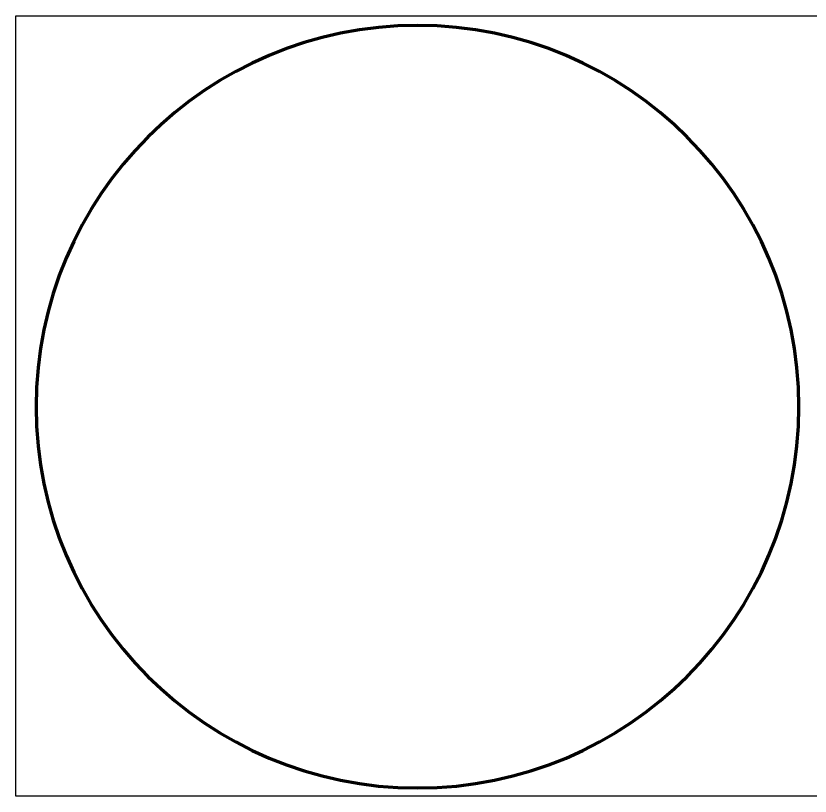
# Model space of a CAD drawing. Header units: inches. Extents: x -1115 to 1325, y -462 to 759.
# Drawn here: x -1115 to 127, y -462 to 759 of the extents above; entities that cross this region are included whole.
import ezdxf

# ---------------------------------------------------------------- set-up
doc = ezdxf.new("R2010")
doc.units = ezdxf.units.IN
doc.header["$MEASUREMENT"] = 0
doc.layers.add('02_6MM_TOOL_THROUGH_OUTSIDE', color=7, linetype='Continuous')
doc.layers.add('03_BOARD_18MM_BIRCH_PLY', color=7, linetype='Continuous')

# ---------------------------------------------------------------- blocks, each defined once
blk = doc.blocks.new('block 4')
at = {"layer": '03_BOARD_18MM_BIRCH_PLY', "color": 168, "lineweight": 25, "true_color": 0x101110}
blk.add_lwpolyline([(1325.4, -461.6), (-1115.1, -461.6), (-1115.1, 758.6), (1325.4, 758.6), (1325.4, -461.6)], dxfattribs=at)
blk = doc.blocks.new('block 3')
at = {"layer": '03_BOARD_18MM_BIRCH_PLY'}
blk.add_blockref('block 4', (0, 0), dxfattribs=at)
blk = doc.blocks.new('block 2')
at = {"layer": '03_BOARD_18MM_BIRCH_PLY'}
blk.add_blockref('block 3', (0, 0), dxfattribs=at)
blk = doc.blocks.new('block 7')
at = {"layer": '03_BOARD_18MM_BIRCH_PLY', "color": 168, "lineweight": 25, "true_color": 0x101110}
blk.add_lwpolyline([(1325.4, -461.6), (-1115.1, -461.6), (-1115.1, 758.6), (1325.4, 758.6), (1325.4, -461.6)], dxfattribs=at)
blk = doc.blocks.new('block 6')
at = {"layer": '03_BOARD_18MM_BIRCH_PLY'}
blk.add_blockref('block 7', (0, 0), dxfattribs=at)
blk = doc.blocks.new('block 5')
at = {"layer": '03_BOARD_18MM_BIRCH_PLY'}
blk.add_blockref('block 6', (0, 0), dxfattribs=at)
blk = doc.blocks.new('block 20')
at = {"layer": '02_6MM_TOOL_THROUGH_OUTSIDE', "color": 168, "lineweight": 140, "true_color": 0x101110}
blk.add_open_spline([(109.1, 147.4), (109.1, -182), (-157.8, -448.9), (-487.2, -448.9), (-816.5, -448.9), (-1083.5, -182), (-1083.5, 147.4), (-1083.5, 476.7), (-816.5, 743.7), (-487.2, 743.7), (-157.8, 743.7), (109.1, 476.7), (109.1, 147.4)], degree=3, knots=[0, 0, 0, 0, 1, 1, 1, 2, 2, 2, 3, 3, 3, 4, 4, 4, 4], dxfattribs=at)

msp = doc.modelspace()

# ---------------------------------------------------------------- block references
at = {"layer": '02_6MM_TOOL_THROUGH_OUTSIDE'}
msp.add_blockref('block 20', (0, 0), dxfattribs=at)
at = {"layer": '03_BOARD_18MM_BIRCH_PLY'}
for name in ['block 2', 'block 5']:
    msp.add_blockref(name, (0, 0), dxfattribs=at)

doc.saveas('drawing.dxf')
